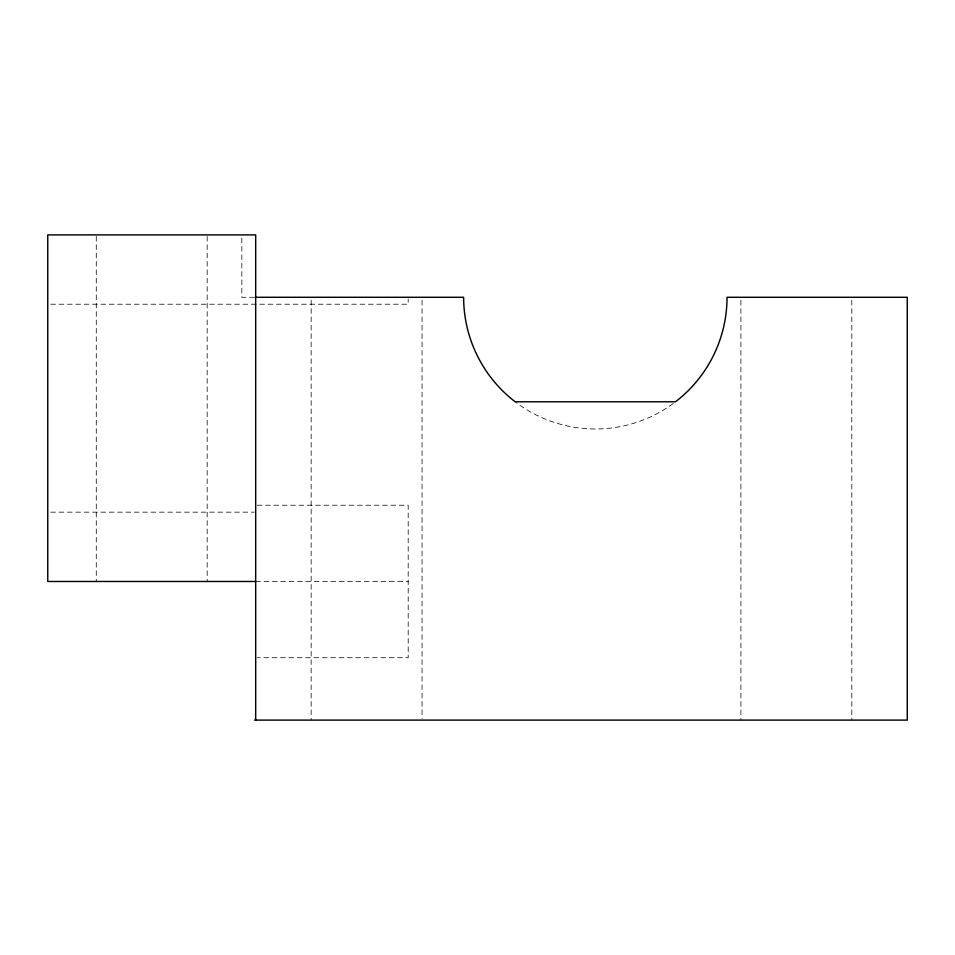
<?xml version="1.0" encoding="UTF-8"?>
<svg xmlns="http://www.w3.org/2000/svg" width="955" height="955" viewBox="0 0 955 955"><rect width="100%" height="100%" fill="white"/><g stroke="black" fill="none" stroke-linecap="round" stroke-linejoin="round"><path stroke-width="0.72" stroke-dasharray="4.78 3.58" d="M254.305 297.28L241.83 297.28L241.83 236.195M50.734 304.215L408.191 304.215L408.191 298.939M257.17 505.231L408.191 505.231L408.191 657.72L257.17 657.72M50.722 512.155L254.209 512.155M255.689 581.476L408.191 581.476M851.8 300.264L851.8 720.106M740.901 300.264L740.901 720.106M422.05 300.264L422.05 718.614M311.151 300.264L311.151 720.106M207.175 236.386L207.175 581.476M96.276 236.386L96.276 581.476M673.215 403.488A131.695 131.695 0 0 1 515.163 401.769"/><path stroke-width="1.43" d="M255.2 297.28L463.641 297.28A131.695 131.695 0 0 0 515.163 401.769L675.507 401.769A131.695 131.695 0 0 0 727.03 297.28L907.25 297.28L907.25 720.106L254.472 720.106M255.689 581.476L47.75 581.476L47.75 234.894L255.689 234.894L255.689 720.106"/></g></svg>
